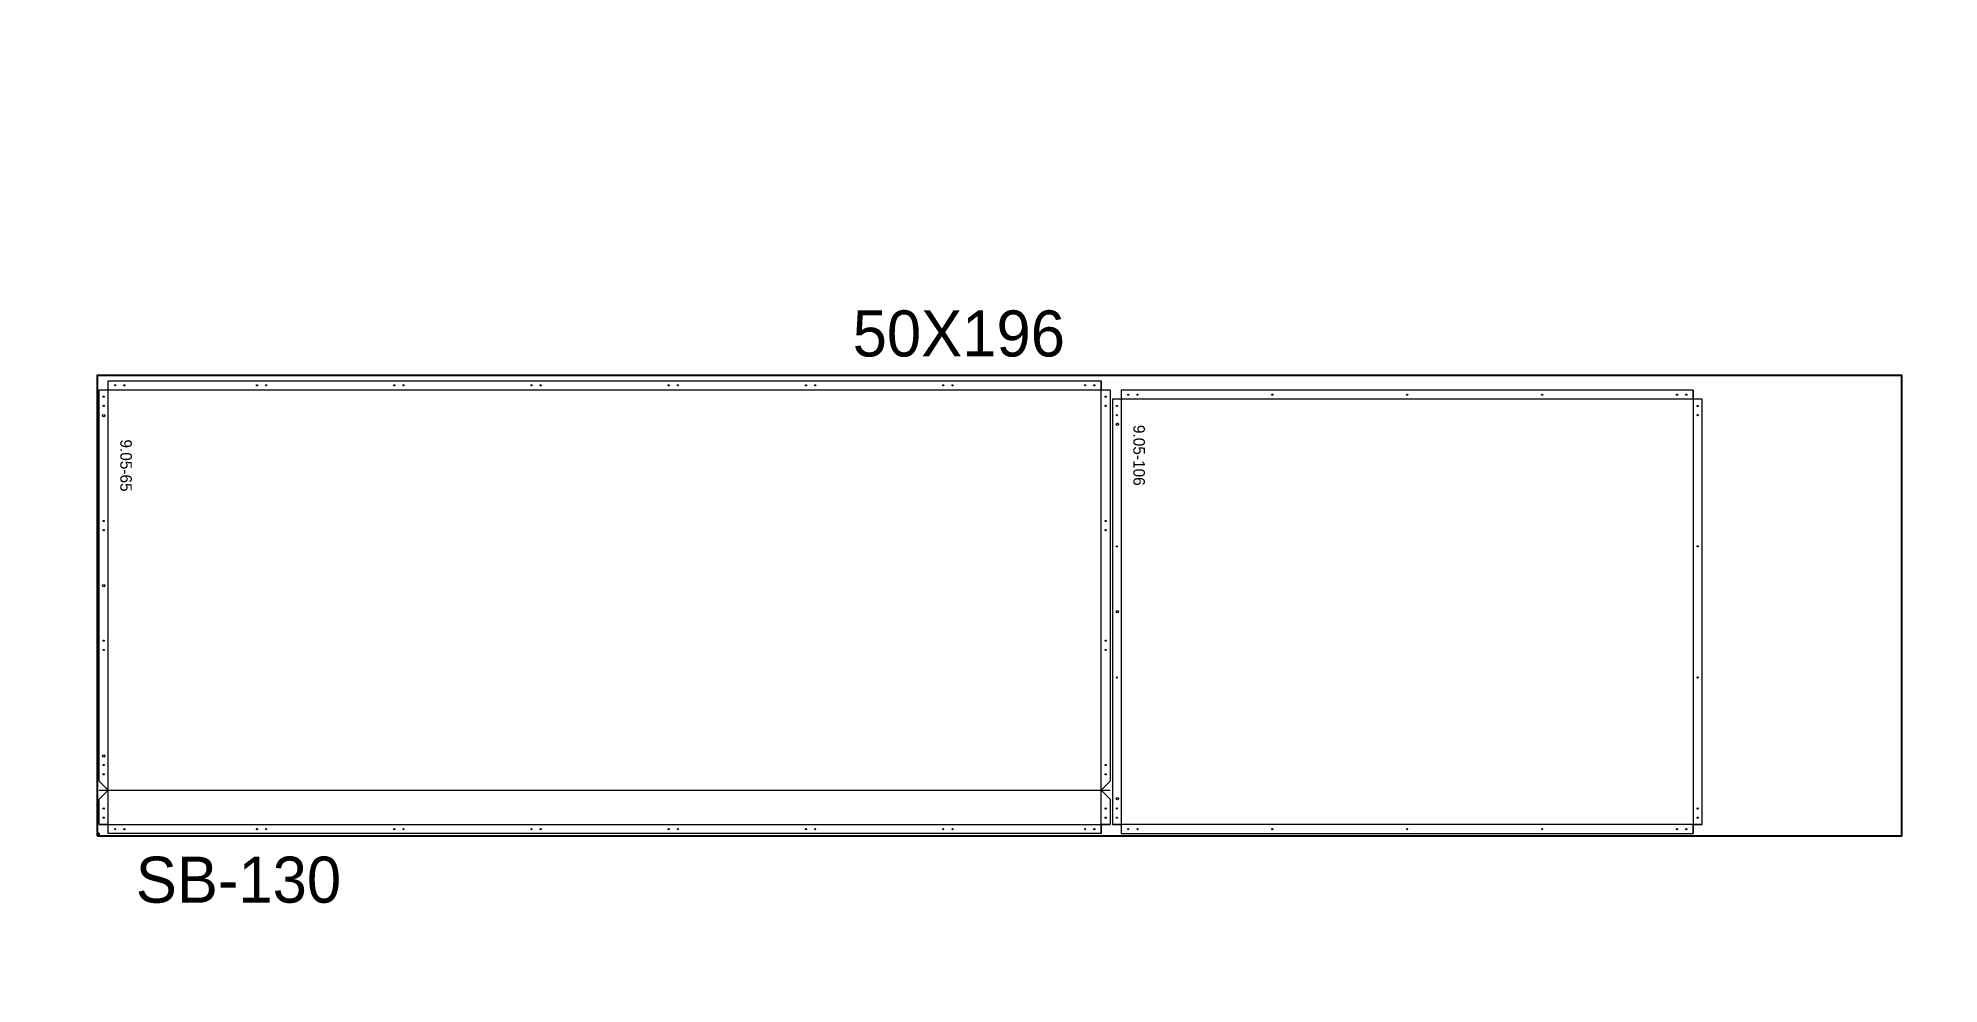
# Paper-space layout '13' of a CAD drawing. Header units: inches. Extents: x 1.7 to 15, y 2.1 to 8.7.
# The model-space entities are those that its viewports show. They can reach past a viewport. Long polylines and large blocks are cut down to what shows.
import ezdxf

# ---------------------------------------------------------------- set-up
doc = ezdxf.new("R2010")
doc.units = ezdxf.units.IN
doc.header["$MEASUREMENT"] = 0
for name, color, linetype, lineweight in [('ACM_Layer 1_Router Offset_Panel Cut', 1, 'Continuous', 9), ('ACM_Layer 3_Open Offset Countour_Route Lines', 4, 'Continuous', 9), ('ACM_Layer 4_Drill Centers_Rivet Holes', 3, 'Continuous', 9), ('ACM_Layer 5_Drill Centers_Weep Holes', 6, 'Continuous', 9)]:
    doc.layers.add(name, color=color, linetype=linetype, lineweight=lineweight)
doc.layers.add('ACM_Reference_Text', color=7, linetype='Continuous')
doc.layers.get('Defpoints').off()
doc.styles.add('ER_Basic_SS', font='', dxfattribs={"height": 1.25})
doc.styles.get('ER_Basic_SS').set_extended_font_data('ER_Basic_SS')

# ---------------------------------------------------------------- blocks, each defined once
blk = doc.blocks.new('*U147')
for p, q in [((-97.75, -34.23), (-98, -34.23)), ((-97.75, -34.48), (-97.75, -34.23))]:
    blk.add_line(p, q)
blk.add_lwpolyline([(-98, -34.48), (98, -34.48), (98, 15.52), (-98, 15.52)], close=True)
at = {"insert": (-15.94, 22.6), "char_height": 5, "attachment_point": 1}
blk.add_mtext_dynamic_manual_height_columns('50X196', width=43.9641, gutter_width=1, heights=[0], dxfattribs=at)
blk = doc.blocks.new('*U148')
at = {"color": 0, "linetype": 'ByBlock', "lineweight": -2, "transparency": 16777216}
blk.add_blockref('*U147', (3360, 0), dxfattribs=at)

msp = doc.modelspace()

# ---------------------------------------------------------------- linework, layer by layer
at = {"layer": 'ACM_Layer 1_Router Offset_Panel Cut'}
for points in [[(3692.51, 530.22), (3692.51, 533), (3693.48, 533.97), (3692.51, 534.94), (3692.51, 577.47), (3693.48, 577.47), (3693.48, 578.44), (3801.31, 578.44), (3801.31, 577.47), (3802.28, 577.47), (3802.28, 534.94), (3801.31, 533.97), (3802.28, 533), (3802.28, 530.22), (3801.31, 530.22), (3801.31, 529.25), (3693.48, 529.25), (3693.48, 530.22)], [(3865.59, 577.42), (3803.49, 577.42), (3803.49, 576.45), (3802.53, 576.45), (3802.53, 530.22), (3803.49, 530.22), (3803.49, 529.25), (3865.59, 529.25), (3865.59, 530.22), (3866.56, 530.22), (3866.56, 576.45), (3865.59, 576.45)]]:
    msp.add_lwpolyline(points, close=True, dxfattribs=at)
at = {"layer": 'ACM_Layer 3_Open Offset Countour_Route Lines'}
for p, q in [((3693.48, 529.25), (3693.48, 578.44)), ((3801.31, 529.25), (3801.31, 578.44)), ((3692.51, 577.47), (3802.28, 577.47)), ((3866.56, 576.45), (3802.53, 576.45)), ((3803.49, 577.42), (3803.49, 529.25)), ((3865.59, 577.42), (3865.59, 529.25)), ((3692.51, 533.97), (3802.28, 533.97)), ((3692.51, 530.22), (3802.28, 530.22)), ((3866.56, 530.22), (3802.53, 530.22))]:
    msp.add_line(p, q, dxfattribs=at)
at = {"layer": 'ACM_Layer 4_Drill Centers_Rivet Holes'}
for centre in [(3694.23, 577.95), (3695.23, 577.95), (3709.63, 577.95), (3710.63, 577.95), (3724.54, 577.95), (3725.54, 577.95), (3739.44, 577.95), (3740.44, 577.95), (3754.34, 577.95), (3755.34, 577.95), (3769.25, 577.95), (3770.25, 577.95), (3784.15, 577.95), (3785.15, 577.95), (3799.56, 577.95), (3800.56, 577.95), (3692.99, 576.72), (3801.79, 576.72), (3804.24, 576.93), (3805.24, 576.93), (3819.89, 576.93), (3834.54, 576.93), (3849.19, 576.93), (3863.84, 576.93), (3864.84, 576.93), (3692.99, 575.72), (3801.79, 575.72), (3803.01, 575.7), (3803.01, 574.7), (3866.07, 575.7), (3866.07, 574.7), (3692.99, 563.21), (3692.99, 562.21), (3801.79, 563.21), (3801.79, 562.21), (3803.01, 560.45), (3866.07, 560.45), (3692.99, 550.2), (3692.99, 549.2), (3801.79, 550.2), (3801.79, 549.2), (3803.01, 546.21), (3866.07, 546.21), (3692.99, 536.69), (3801.79, 536.69), (3692.99, 535.69), (3801.79, 535.69), (3692.99, 531.97), (3692.99, 530.97), (3801.79, 531.97), (3801.79, 530.97), (3803.01, 531.97), (3803.01, 530.97), (3866.07, 531.97), (3866.07, 530.97), (3694.23, 529.73), (3695.23, 529.73), (3709.63, 529.73), (3710.63, 529.73), (3724.54, 529.73), (3725.54, 529.73), (3739.44, 529.73), (3740.44, 529.73), (3754.34, 529.73), (3755.34, 529.73), (3769.25, 529.73), (3770.25, 529.73), (3784.15, 529.73), (3785.15, 529.73), (3799.56, 529.73), (3800.56, 529.73), (3804.24, 529.73), (3805.24, 529.73), (3819.89, 529.73), (3834.54, 529.73), (3849.19, 529.73), (3863.84, 529.73), (3864.84, 529.73)]:
    msp.add_circle(centre, 0.0625, dxfattribs=at)
at = {"layer": 'ACM_Layer 5_Drill Centers_Weep Holes'}
for centre in [(3692.99, 574.65), (3803.07, 573.7), (3692.99, 556.17), (3803.07, 553.36), (3692.99, 537.69), (3803.07, 533.03)]:
    msp.add_circle(centre, 0.125, dxfattribs=at)

# ---------------------------------------------------------------- block references
msp.add_blockref('*U148', (430.26, 563.48))

# ---------------------------------------------------------------- texts
at = {"insert": (3696.47, 526.74), "char_height": 5, "attachment_point": 1}
msp.add_mtext_dynamic_manual_height_columns('SB-130', width=43.9641, gutter_width=1, heights=[0], dxfattribs=at)
at = {"layer": 'ACM_Reference_Text', "style": 'ER_Basic_SS'}
for s, p in [('9.05-65', (3694.79, 572.07)), ('9.05-106', (3804.8, 573.64))]:
    msp.add_text(s, height=1.25, rotation=270, dxfattribs=at).set_placement(p)

psp = doc.layouts.new('13')

# ---------------------------------------------------------------- viewports
at = {"layer": 'Defpoints'}
psp.add_viewport(center=(8.333, 5.376), size=(13.333, 6.63808), view_center_point=(3789.064, 564.289), view_height=102.77282, dxfattribs=at)

doc.saveas('drawing.dxf')
